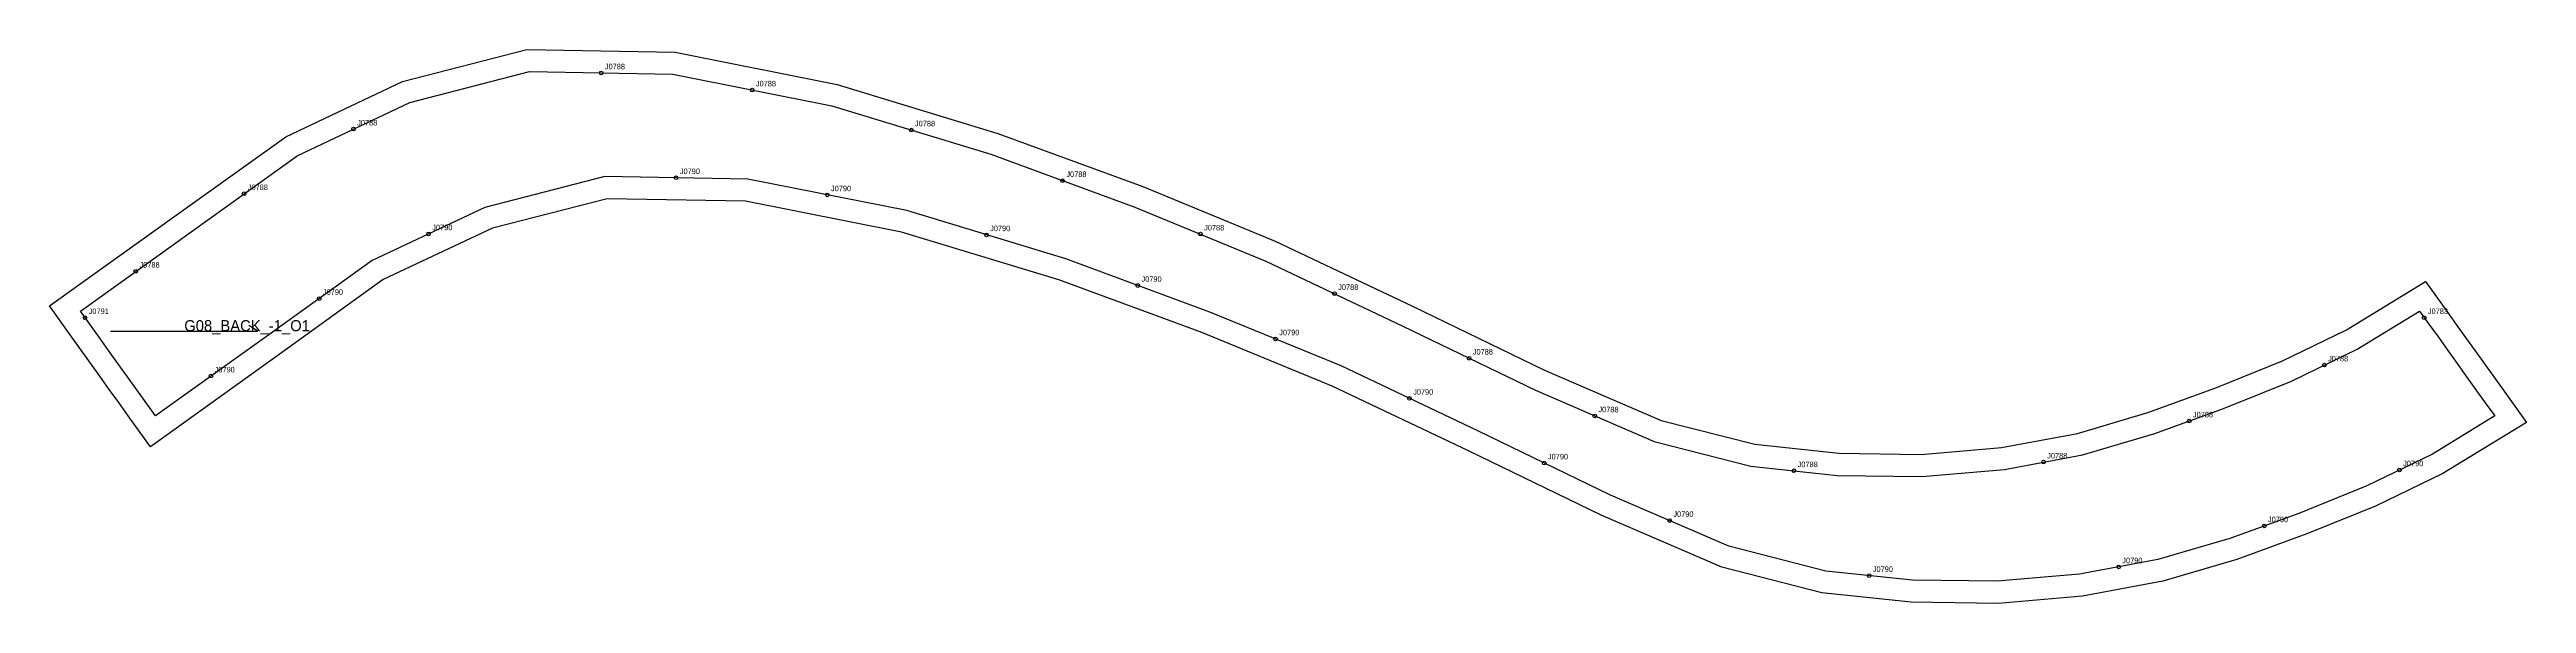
# Model space of a CAD drawing. Header units: millimetres. Extents: x -17 to 1328, y -159 to 142.
import ezdxf

# ---------------------------------------------------------------- set-up
doc = ezdxf.new("R2010")
doc.units = ezdxf.units.MM
for name, color, linetype in [('CUT', 1, 'Continuous'), ('GRAIN', 3, 'Continuous'), ('LABEL', 7, 'Continuous'), ('NOTCH', 2, 'Continuous'), ('SEW', 5, 'Continuous')]:
    doc.layers.add(name, color=color, linetype=linetype)

msp = doc.modelspace()

# ---------------------------------------------------------------- linework, layer by layer
at = {"layer": 'CUT'}
msp.add_lwpolyline([(-16.7, 2.8), (53.2, 52.9), (111.6, 94.7), (174.9, 124.6), (242.5, 142), (322.9, 140.5), (411, 123.1), (498.2, 96.5), (576.9, 67.6), (648.7, 38), (723.3, 2.7), (795, -32.1), (858.3, -59.3), (909.2, -72.3), (954.8, -77.2), (999.6, -77.8), (1043.1, -74.1), (1084.4, -66.4), (1122.7, -55.1), (1159.5, -41.7), (1195.8, -27), (1230.6, -10.1), (1273.4, 16.1), (1285, -0.1), (1290.1, -7.2), (1295.2, -14.3), (1300.3, -21.5), (1305.4, -28.6), (1310.5, -35.7), (1315.6, -42.8), (1328.2, -60.4), (1282.9, -88.1), (1246.3, -105.9), (1208.9, -121), (1171, -134.8), (1130.8, -146.6), (1087.1, -154.8), (1041.3, -158.7), (994.1, -158.1), (945.7, -152.9), (891.4, -139), (825.8, -110.8), (753.7, -75.9), (679.8, -40.8), (609, -11.6), (531.3, 16.9), (445.9, 42.9), (361.2, 59.7), (286.1, 61), (223.8, 45), (164.5, 17.1), (108, -23.5), (38, -73.6), (25.9, -56.8), (20.8, -49.7), (15.7, -42.5), (10.6, -35.4), (5.5, -28.3), (0.4, -21.2), (-4.7, -14.1), (-16.7, 2.8)], close=True, dxfattribs=at)
at = {"layer": 'GRAIN'}
for p, q in [((16.4, -10.9), (96.4, -10.9)), ((96.4, -10.9), (91.4, -7.9))]:
    msp.add_line(p, q, dxfattribs=at)
at = {"layer": 'NOTCH'}
for centre in [(282.8, 129.3), (364.8, 120), (148.3, 98.8), (451.2, 98.3), (323.5, 72.4), (533.4, 70.8), (88.9, 63.7), (405.6, 63.1), (189.1, 41.9), (492, 41.4), (608.2, 41.8), (30.1, 21.6), (574.2, 13.9), (129.7, 6.8), (681, 9.5), (2.5, -3.6), (1272.7, -3.6), (649, -15.1), (754.1, -25.6), (70.9, -35.3), (1218.5, -29.3), (721.7, -47.4), (822.3, -56.9), (1145.1, -59.7), (794.9, -82.5), (930.5, -86.7), (1066, -82), (1259.3, -86.2), (863, -113.7), (1185.9, -116.6), (971.3, -143.6), (1106.8, -138.9)]:
    msp.add_circle(centre, 1, dxfattribs=at)
at = {"layer": 'SEW'}
msp.add_lwpolyline([(0, 0), (60.2, 43.1), (117.7, 84.3), (178.9, 113.2), (243.9, 130), (321.7, 128.6), (408, 111.5), (494.4, 85.2), (572.5, 56.4), (643.8, 27.1), (718.1, -8.1), (790.1, -43), (854.5, -70.7), (907, -84.2), (954, -89.2), (1000, -89.8), (1044.8, -86), (1087.2, -78.1), (1126.4, -66.5), (1163.8, -52.9), (1200.7, -38), (1236.4, -20.7), (1270.2, 0), (1275.3, -7.1), (1280.4, -14.2), (1285.5, -21.3), (1290.6, -28.4), (1295.7, -35.6), (1300.8, -42.7), (1305.9, -49.8), (1311, -56.9), (1277.2, -77.6), (1241.5, -94.9), (1204.6, -109.8), (1167.2, -123.4), (1128, -134.9), (1085.5, -142.9), (1040.8, -146.7), (994.8, -146.1), (947.8, -141.1), (895.2, -127.6), (830.8, -99.9), (758.9, -65), (684.6, -29.8), (613.3, -0.5), (535.1, 28.3), (448.8, 54.6), (362.4, 71.7), (284.7, 73.1), (219.7, 56.3), (158.4, 27.4), (101, -13.8), (40.8, -56.9), (35.7, -49.8), (30.6, -42.7), (25.5, -35.6), (20.4, -28.4), (15.3, -21.3), (10.2, -14.2), (5.1, -7.1)], close=True, dxfattribs=at)

# ---------------------------------------------------------------- texts
at = {"layer": 'LABEL'}
for s, height, p in [('J0788', 3, (284.8, 131.3)), ('J0788', 3, (366.8, 122)), ('J0788', 3, (150.3, 100.8)), ('J0788', 3, (453.2, 100.3)), ('J0788', 3, (90.9, 65.7)), ('J0790', 3, (325.5, 74.4)), ('J0790', 3, (407.6, 65.1)), ('J0788', 3, (535.4, 72.8)), ('J0790', 3, (191.1, 43.9)), ('J0790', 3, (494, 43.4)), ('J0788', 3, (610.2, 43.8)), ('J0788', 3, (32.1, 23.6)), ('J0790', 3, (576.2, 15.9)), ('J0788', 3, (683, 11.5)), ('J0791', 3, (4.5, -1.6)), ('J0790', 3, (131.7, 8.8)), ('J0783', 3, (1274.7, -1.6)), ('G08_BACK_-1_O1', 6, (56.4, -10.9)), ('J0790', 3, (651, -13.1)), ('J0788', 3, (756.1, -23.6)), ('J0788', 3, (1220.5, -27.3)), ('J0790', 3, (72.9, -33.3)), ('J0790', 3, (723.7, -45.4)), ('J0788', 3, (824.3, -54.9)), ('J0788', 3, (1147.1, -57.7)), ('J0790', 3, (796.9, -80.5)), ('J0788', 3, (1068, -80)), ('J0788', 3, (932.5, -84.7)), ('J0790', 3, (1261.3, -84.2)), ('J0790', 3, (865, -111.7)), ('J0790', 3, (1187.9, -114.6)), ('J0790', 3, (1108.8, -136.9)), ('J0790', 3, (973.3, -141.6))]:
    msp.add_text(s, height=height, dxfattribs=at).set_placement(p)

doc.saveas('drawing.dxf')
